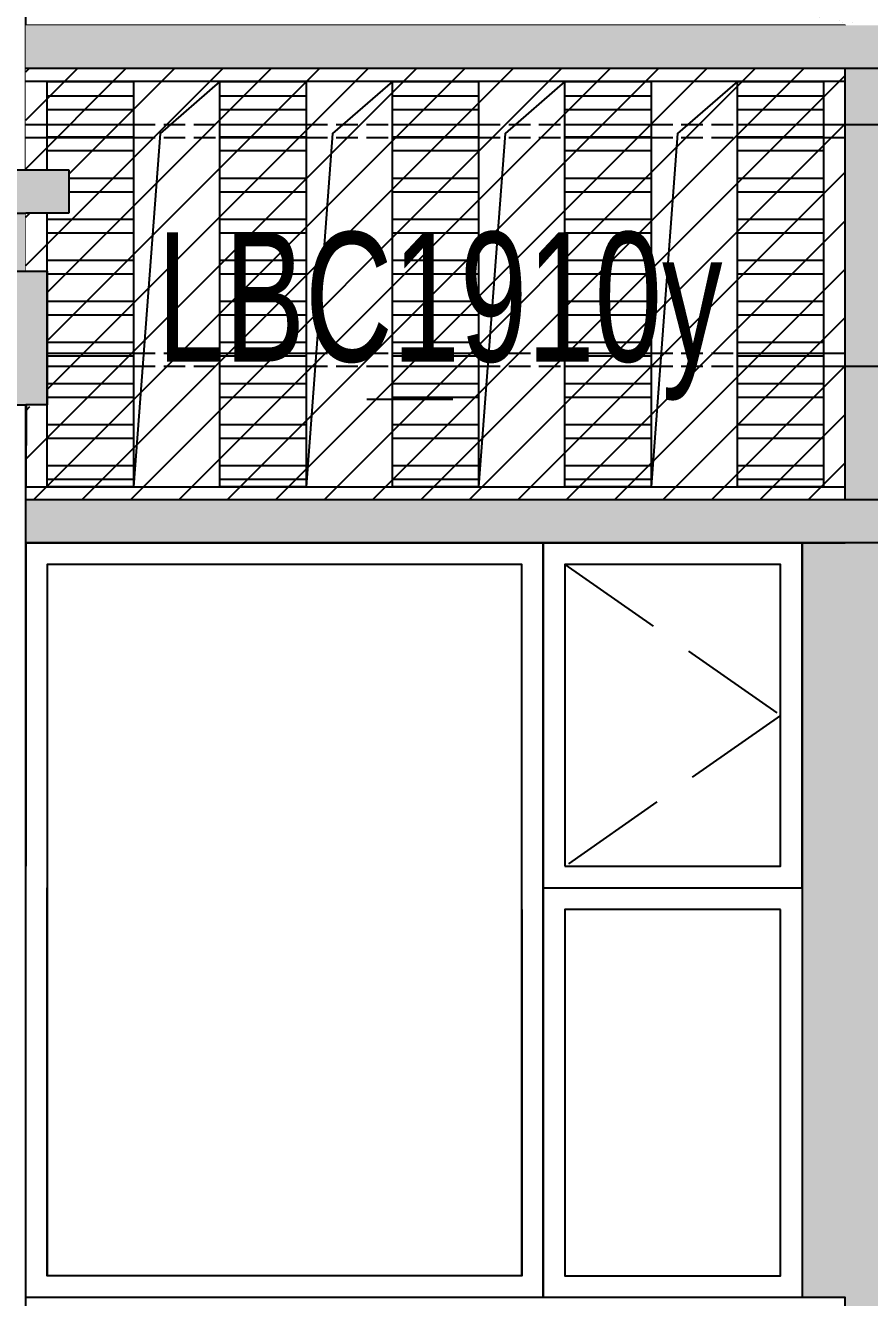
# Model space of a CAD drawing. Extents: x -12446 to 284554, y -295110 to 165007.
# Drawn here: x 69501 to 71458, y -252019 to -249069 of the extents above; entities that cross this region are included whole.
import ezdxf
from ezdxf.enums import TextEntityAlignment as Align

# ---------------------------------------------------------------- set-up
doc = ezdxf.new("R2010")
doc.units = 0
doc.header["$LTSCALE"] = 1000
for name, pattern in [('AX-14-E$0$AX-85-M02$0$DASH', [0.35, 0.25, -0.1]), ('AX-14-E$0$DASH', [0.35, 0.25, -0.1]), ('AX-14-E$0$DOTE', [2.42, 2, -0.2, 0.02, -0.2])]:
    doc.linetypes.add(name, pattern=pattern)
doc.layers.get('0').update_dxf_attribs({"linetype": 'CONTINUOUS'})
doc.layers.get('Defpoints').update_dxf_attribs({"linetype": 'CONTINUOUS'})
for name, color, linetype in [('A-Anno-Note', 241, 'CONTINUOUS'), ('AX-14-comp-tc$0$AX-T-LMCZ-Z$1$AX-13-E01-E03$0$家具与填充', 251, 'CONTINUOUS'), ('AX-14-E$0$A-Detl-Fine', 152, 'CONTINUOUS'), ('AX-14-E$0$A-Detl-Medm', 40, 'CONTINUOUS'), ('AX-14-E$0$A-Detl-Patt', 8, 'CONTINUOUS'), ('AX-14-E$0$A-Detl-Thin', 131, 'CONTINUOUS'), ('AX-14-E$0$A-Wind-Iden', 11, 'CONTINUOUS')]:
    doc.layers.add(name, color=color, linetype=linetype)
doc.layers.add('AX-14-E$0$A-Grid', color=222, linetype='AX-14-E$0$DOTE', plot=False)
doc.styles.add('AX-14-E$0$_TCH_DIM', font='JZFZ_ENA', dxfattribs={"width": 0.7, "bigfont": 'JZFZ_CNB'})
pattern_1 = [(37.5, (-86013.83, -414895.72), (-1.920038, 58.729588), [0, -46.3296, 0, -51.816, 0, -49.53]), (7.5, (-86013.83, -414895.72), (53.942794, 86.019012), [0, -24.9936, 0, -41.7576, 0, -16.002]), (327.5, (-86051.32, -414895.72), (94.919084, 0.172462), [0, -15.24, 0, -54.864, 0, -71.628]), (317.5, (-86051.32, -414895.72), (91.626774, 26.75152), [0, -7.62, 0, -35.9664, 0, -41.148])]
pattern_2 = [(37.5, (-86013.83, -414895.72), (-1.920038, 58.729588), [0, -46.3296, 0, -51.816, 0, -49.53]), (7.5, (-86013.83, -414895.72), (53.942794, 86.019012), [0, -24.9936, 0, -41.7576, 0, -16.002]), (327.5, (-86051.32, -414895.72), (94.919084, 0.172462), [0, -15.24, 0, -54.864, 0, -71.628]), (317.5, (-86051.32, -414895.72), (91.626774, 26.75152), [0, -7.62, 0, -35.9664, 0, -41.148])]
pattern_3 = [(180, (11900, 100), (-7e-15, -95.25), []), (180, (11868.25, 131.75), (-7e-15, -95.25), [])]

# ---------------------------------------------------------------- blocks, each defined once
blk = doc.blocks.new('AX-14-E$0$A$C1980769A')
at = {"layer": 'AX-14-E$0$A-Detl-Patt'}
h = blk.add_hatch(dxfattribs=at)
h.set_pattern_fill('STEEL', color=256, scale=50, angle=135)
h.set_pattern_definition([(180, (-2388.15, -342499.556), (-7e-15, -79.375), []), (180, (-2416.21, -342527.62), (-7e-15, -79.375), [])])
h.paths.add_polyline_path([(12950, 1050), (12175, 1050), (12175, 150), (12950, 150)])
h.paths.add_polyline_path([(11250, 865), (11300, 865), (11300, 765), (11250, 765), (11250, 150), (12125, 150), (12125, 1050), (11250, 1050)])
at = {"layer": 'AX-14-E$0$A-Detl-Fine'}
for points in [[(11250, 865), (11250, 1050), (13000, 1050), (13000, 150), (11250, 150), (11250, 690)], [(11250, 690), (11250, 765)]]:
    blk.add_lwpolyline(points, dxfattribs=at)
blk.add_lwpolyline([(12125, 1050), (12175, 1050), (12175, 150), (12125, 150)], close=True, dxfattribs=at)
at = {"layer": 'AX-14-E$0$A-Detl-Thin'}
for p, q in [((13050, 1100), (13050, 100)), ((7300, 765), (11200, 765)), ((7300, 630), (11200, 630)), ((7250, 320), (11250, 320)), ((11200, 0), (11200, 320)), ((11200, 100), (13050, 100)), ((13050, 0), (11200, 0))]:
    blk.add_line(p, q, dxfattribs=at)
for points in [[(11200, 1100), (13100, 1100), (13100, 1200), (11200, 1200)], [(11200, 0), (13100, 0), (13100, 100), (11200, 100)]]:
    blk.add_lwpolyline(points, dxfattribs=at)
blk.add_wipeout([(7379.8, 915), (11200, 915), (11200, 865), (7379.8, 865)]).dxf.layer = 'AX-14-E$0$A-Detl-Thin'
for p, q in [((11200, 865), (11200, 3270)), ((7379.8, 865), (11200, 865))]:
    blk.add_line(p, q, dxfattribs=at)
blk.add_lwpolyline([(11120.2, 915), (11120.2, 865), (11300, 865), (11300, 765), (11200, 765), (11200, 630), (11250, 630), (11250, 320)], dxfattribs=at)
blk = doc.blocks.new('AX-14-E$0$ahaeryewhraegew')
at = {"layer": 'AX-14-E$0$A-Detl-Fine'}
for points in [[(156511.3, 102837.6), (156511.3, 104487.6), (155411.3, 104487.6), (155411.3, 102837.6)], [(156511.3, 103687.6), (156511.3, 102837.6), (155411.3, 102837.6), (155411.3, 103737.6)]]:
    blk.add_lwpolyline(points, dxfattribs=at)
for points in [[(156611.3, 103787.6), (157111.3, 103787.6), (157111.3, 104487.6), (156611.3, 104487.6)], [(157111.3, 103687.6), (156611.3, 103687.6), (156611.3, 102837.6), (157111.3, 102837.6)]]:
    blk.add_lwpolyline(points, close=True, dxfattribs=at)
at = {"layer": 'AX-14-E$0$A-Detl-Patt', "linetype": 'AX-14-E$0$AX-85-M02$0$DASH'}
blk.add_lwpolyline([(156611.3, 104487.6), (157111.3, 104137.6), (156611.3, 103787.6)], dxfattribs=at)
at = {"layer": 'AX-14-E$0$A-Detl-Thin'}
for p, q in [((155361.3, 102452.6), (155361.3, 104857.6)), ((157161.3, 104537.6), (157161.3, 102787.6))]:
    blk.add_line(p, q, dxfattribs=at)
for points in [[(155961.3, 104537.6), (155361.3, 104537.6), (155361.3, 103787.6)], [(156561.3, 103737.6), (156561.3, 104537.6), (155961.3, 104537.6)], [(155361.3, 102937.6), (155361.3, 103787.6)], [(156561.3, 103737.6), (157161.3, 103737.6), (157161.3, 102787.6), (155361.3, 102787.6), (155361.3, 103787.6)], [(156561.3, 103737.6), (157161.3, 103737.6)], [(155361.3, 102687.6), (157261.3, 102687.6), (157261.3, 102787.6), (155361.3, 102787.6)]]:
    blk.add_lwpolyline(points, dxfattribs=at)
for points in [[(156561.3, 103737.6), (157161.3, 103737.6), (157161.3, 104537.6), (156561.3, 104537.6)], [(156561.3, 103737.6), (156561.3, 102787.6)]]:
    blk.add_lwpolyline(points, close=True, dxfattribs=at)
blk = doc.blocks.new('AX-14-comp-tc')
at = {"layer": 'AX-14-comp-tc$0$AX-T-LMCZ-Z$1$AX-13-E01-E03$0$家具与填充'}
h = blk.add_hatch(dxfattribs=at)
h.set_pattern_fill('AR-SAND', color=256, scale=24)
h.set_pattern_definition(pattern_1)
h.paths.add_polyline_path([(71187.5, -253741.9), (71187.5, -255491.9), (72497.5, -255491.9), (72497.5, -253741.9)])
h = blk.add_hatch(dxfattribs=at)
h.set_pattern_fill('AR-SAND', color=256, scale=24)
h.set_pattern_definition(pattern_2)
h.paths.add_polyline_path([(57797.5, -255491.9), (57797.5, -255591.9), (57847.5, -255591.9), (57847.5, -255691.9), (57897.5, -255691.9), (58047.5, -256321.9), (58097.5, -256321.9), (58097.5, -256591.9), (58047.5, -256591.9), (58047.5, -256691.9), (61547.5, -256691.9), (61547.5, -256371.9), (69397.5, -256371.3), (69397.5, -256061.9), (69347.5, -256061.9), (69347.5, -255926.9), (69447.5, -255926.9), (69447.5, -255826.9), (69267.6, -255826.9), (69267.6, -255776.9), (65447.5, -255776.9), (65447.5, -255491.9)])
h.paths.add_polyline_path([(58697.5, -255691.9), (61197.5, -255691.9), (61197.5, -256591.9), (58697.5, -256591.9)], flags=16)
h = blk.add_hatch(dxfattribs=at)
h.set_pattern_fill('AR-SAND', color=256, scale=24)
h.set_pattern_definition(pattern_1)
h.paths.add_polyline_path([(69347.5, -255491.9), (71247.5, -255491.9), (71247.5, -255591.9), (69347.5, -255591.9)])
h.paths.add_polyline_path([(69347.5, -256591.9), (71247.5, -256591.9), (71247.5, -256691.9), (69347.5, -256691.9)])
h.paths.add_polyline_path([(79047.5, -255491.9), (80947.5, -255491.9), (80947.5, -255591.9), (79047.5, -255591.9)])
h.paths.add_polyline_path([(79047.5, -256591.9), (80947.5, -256591.9), (80947.5, -256691.9), (79047.5, -256691.9)])
h = blk.add_hatch(dxfattribs=at)
h.set_pattern_fill('AR-SAND', color=256, scale=24)
h.set_pattern_definition(pattern_2)
h.paths.add_polyline_path([(71247.5, -255491.9), (79047.5, -255491.9), (79047.5, -256691.9), (71247.5, -256691.9)])
h.paths.add_polyline_path([(72447.5, -255591.9), (74552.2, -255591.9), (74552.2, -256591.9), (72447.5, -256591.9)], flags=16)
h.paths.add_polyline_path([(75746.3, -255591.9), (77841.6, -255591.9), (77843.9, -256591.9), (75748.6, -256591.9)], flags=16)
h = blk.add_hatch(dxfattribs=at)
h.set_pattern_fill('AR-SAND', color=256, scale=24)
h.set_pattern_definition([(37.5, (-152.837, -6422.47), (-1.9200376, 58.7295885), [0, -46.3296, 0, -51.816, 0, -49.53]), (7.5, (-152.84, -6422.47), (53.942794, 86.019012), [0, -24.9936, 0, -41.7576, 0, -16.002]), (327.5, (-190.33, -6422.47), (94.919084, 0.172462), [0, -15.24, 0, -54.864, 0, -71.628]), (317.5, (-190.33, -6422.47), (91.626774, 26.75152), [0, -7.62, 0, -35.9664, 0, -41.148])])
h.paths.add_polyline_path([(71823.1, -268241.9), (71147.5, -268241.9), (71147.5, -265541.9), (71248.8, -265541.9), (71248.8, -265441.9), (71198.8, -265441.9), (71198.8, -264441.9), (71248.8, -264441.9), (71248.8, -264341.9), (71148.8, -264341.9), (71148.8, -262591.9), (71248.8, -262591.9), (71248.8, -262491.9), (71198.8, -262491.9), (71198.8, -261491.9), (71248.8, -261491.9), (71248.8, -261391.9), (71148.8, -261391.9), (71148.8, -259641.9), (71248.8, -259641.9), (71248.8, -259541.9), (71198.8, -259541.9), (71198.8, -258541.9), (71248.8, -258541.9), (71248.8, -258441.9), (71148.8, -258441.9), (71148.8, -256691.9), (71823.1, -256691.9), (72498.8, -256691.9), (72498.8, -258441.9), (72348.4, -258441.9), (72348.8, -258541.9), (72398.8, -258541.9), (72398.8, -259541.9), (72348.8, -259541.9), (72348.8, -259641.9), (72498.8, -259641.9), (72498.8, -261391.9), (72348.8, -261391.9), (72348.8, -261491.9), (72398.8, -261491.9), (72398.8, -262491.9), (72348.8, -262491.9), (72348.8, -262591.9), (72498.8, -262591.9), (72498.8, -264341.9), (72348.8, -264341.9), (72348.8, -264441.9), (72398.8, -264441.9), (72398.8, -265441.9), (72348.8, -265441.9), (72348.8, -265541.9), (72498.8, -265541.9), (72498.8, -268241.9)])
blk = doc.blocks.new('AX-14-E$0$JB-WIDR-TAG')
at = {"layer": 'Defpoints'}
blk.add_line((-1.694, -2.375), (0.306, -2.375), dxfattribs=at)
at = {"style": 'AX-14-E$0$_TCH_DIM', "width": 0.7}
blk.add_attdef('WD_TAG', text='', height=3, dxfattribs=at).set_placement((0, 0), align=Align.MIDDLE_CENTER)
blk = doc.blocks.new('AX-14-E$0$wegwgewhrejsr')
at = {"layer": 'AX-14-E$0$A-Wind-Iden', "xscale": 100, "yscale": 100, "zscale": 100, "rotation": 3.415094585006376e-08}
blk.add_blockref('AX-14-E$0$JB-WIDR-TAG', (156321.2, 158774.5), dxfattribs=at).add_auto_attribs({'WD_TAG': 'LBC1910y'})
blk = doc.blocks.new('AX-14-E$0$A$C47624217')
blk.add_wipeout([(11900, 320.3), (11900, 0), (23500, 0), (23500, 320), (23450, 320), (23450, 630), (23500, 630), (23500, 765), (23400, 765), (23400, 865), (23500, 865), (23500, 1200), (11900, 1200), (11900, 865), (12000, 865), (12000, 765), (11900, 765), (11900, 630), (11950, 630), (11950, 320)]).dxf.layer = 'AX-14-E$0$A-Detl-Medm'
at = {"layer": 'AX-14-E$0$A-Detl-Patt'}
h = blk.add_hatch(dxfattribs=at)
h.set_pattern_fill('ANSI31', color=256, scale=50)
h.set_pattern_definition([(45, (-130273.08, -158103.84), (-56.1266, 56.1266), [])])
h.paths.add_polyline_path([(13800, 1100), (11900, 1100), (11900, 865), (12000, 865), (12000, 765), (11900, 765), (11900, 630), (11950, 630), (11948.6, 320), (11900, 315), (11900, 100), (13800, 100)])
h = blk.add_hatch(dxfattribs=at)
h.set_pattern_fill('ANSI32', color=256, scale=20, angle=135)
h.set_pattern_definition(pattern_3)
h.paths.add_polyline_path([(12150, 1070), (11950, 1070), (11950, 865), (12000, 865), (12000, 765), (11950, 765), (11950, 130), (12150, 130)])
h = blk.add_hatch(dxfattribs=at)
h.set_pattern_fill('ANSI32', color=256, scale=20, angle=135)
h.set_pattern_definition(pattern_3)
h.paths.add_polyline_path([(12350, 1070), (12550, 1070), (12550, 130), (12350, 130)])
h = blk.add_hatch(dxfattribs=at)
h.set_pattern_fill('ANSI32', color=256, scale=20, angle=135)
h.set_pattern_definition(pattern_3)
h.paths.add_polyline_path([(12750, 1070), (12950, 1070), (12950, 130), (12750, 130)])
h = blk.add_hatch(dxfattribs=at)
h.set_pattern_fill('ANSI32', color=256, scale=20, angle=135)
h.set_pattern_definition(pattern_3)
h.paths.add_polyline_path([(13150, 1070), (13350, 1070), (13350, 130), (13150, 130)])
h = blk.add_hatch(dxfattribs=at)
h.set_pattern_fill('ANSI32', color=256, scale=20, angle=135)
h.set_pattern_definition(pattern_3)
h.paths.add_polyline_path([(13550, 1070), (13750, 1070), (13750, 130), (13550, 130)])
at = {"layer": 'AX-14-E$0$A-Detl-Fine'}
for points in [[(11950, 865), (11950, 1070), (12150, 1070), (12150, 130), (11950, 130), (11950, 765)], [(12350, 1070), (12211.5, 949.5), (12150, 130)], [(12750, 1070), (12611.5, 949.5), (12550, 130)], [(13150, 1070), (13011.5, 949.5), (12950, 130)], [(13550, 1070), (13411.5, 949.5), (13350, 130)]]:
    blk.add_lwpolyline(points, dxfattribs=at)
for points in [[(12350, 1070), (12550, 1070), (12550, 130), (12350, 130)], [(12750, 1070), (12950, 1070), (12950, 130), (12750, 130)], [(13150, 1070), (13350, 1070), (13350, 130), (13150, 130)], [(13550, 1070), (13750, 1070), (13750, 130), (13550, 130)]]:
    blk.add_lwpolyline(points, close=True, dxfattribs=at)
at = {"layer": 'AX-14-E$0$A-Detl-Medm'}
for p, q in [((23150, 1100), (11900, 1100)), ((13800, 100), (13800, 1100)), ((13800, 970), (15000, 970)), ((11820.2, 865), (12000, 865)), ((12000, 865), (12000, 765)), ((12000, 765), (11900, 765)), ((11900, 630), (11950, 630)), ((11950, 630), (11950, 320.3)), ((13800, 409.8), (15000, 409.8)), ((11900, 0), (11900, 320.3)), ((11950, 320.3), (11900, 320.3)), ((23500, 100), (11900, 100)), ((23150, 0), (11900, 0))]:
    blk.add_line(p, q, dxfattribs=at)
at = {"layer": 'AX-14-E$0$A-Detl-Patt', "ltscale": 0.2}
for p, q in [((13800, 1070), (11900, 1070)), ((13800, 130), (13800, 1070)), ((11950, 970), (12150, 970)), ((12350, 970), (12550, 970)), ((12750, 970), (12950, 970)), ((13150, 970), (13350, 970)), ((13550, 970), (13750, 970)), ((11950, 940), (12150, 940)), ((12350, 940), (12550, 940)), ((12750, 940), (12950, 940)), ((13150, 940), (13350, 940)), ((13550, 940), (13750, 940)), ((11950, 440), (12150, 440)), ((12350, 440), (12550, 440)), ((12750, 440), (12950, 440)), ((13150, 440), (13350, 440)), ((13550, 440), (13750, 440)), ((11950, 410), (12150, 410)), ((12350, 410), (12550, 410)), ((12750, 410), (12950, 410)), ((13150, 410), (13350, 410)), ((13550, 410), (13750, 410)), ((11900, 130), (13800, 130))]:
    blk.add_line(p, q, dxfattribs=at)
at = {"layer": 'AX-14-E$0$A-Detl-Patt', "linetype": 'AX-14-E$0$DASH', "ltscale": 0.2}
for p, q in [((11900, 970), (11950, 970)), ((12150, 970), (12350, 970)), ((12550, 970), (12750, 970)), ((12950, 970), (13150, 970)), ((13350, 970), (13550, 970)), ((13750, 970), (13800, 970)), ((11900, 940), (11950, 940)), ((12150, 940), (12350, 940)), ((12550, 940), (12750, 940)), ((12950, 940), (13150, 940)), ((13350, 940), (13550, 940)), ((13750, 940), (13800, 940)), ((12150, 440), (12350, 440)), ((12550, 440), (12750, 440)), ((12950, 440), (13150, 440)), ((13350, 440), (13550, 440)), ((13750, 440), (13800, 440)), ((12150, 410), (12350, 410)), ((12550, 410), (12750, 410)), ((12950, 410), (13150, 410)), ((13350, 410), (13550, 410)), ((13750, 410), (13800, 410))]:
    blk.add_line(p, q, dxfattribs=at)
at = {"layer": 'AX-14-E$0$A-Detl-Thin'}
for p, q in [((13800, 1000), (13800, 1070)), ((11901, 320.3), (11900, 130))]:
    blk.add_line(p, q, dxfattribs=at)
blk = doc.blocks.new('AX-14-E')
at = {"layer": 'AX-14-E$0$A-Detl-Thin'}
blk.add_blockref('AX-14-E$0$A$C1980769A', (58301.6, -250269.4), dxfattribs=at)
blk.add_blockref('AX-14-E$0$ahaeryewhraegew', (-85859.7, -354807), dxfattribs=at)
at = {"layer": 'AX-14-E$0$A-Grid'}
blk.add_line((55473.5, -249504.4), (94520.7, -249504.4), dxfattribs=at)
at = {"layer": 'AX-14-E$0$A-Detl-Thin'}
blk.add_blockref('AX-14-E$0$A$C47624217', (57601.6, -250269.4), dxfattribs=at)
for name, p in [('AX-14-comp-tc', (152.8, 6422.5)), ('AX-14-E$0$wegwgewhrejsr', (-85859.7, -408473.3))]:
    blk.add_blockref(name, p, dxfattribs=at)

msp = doc.modelspace()

# ---------------------------------------------------------------- block references
at = {"layer": 'A-Anno-Note'}
msp.add_blockref('AX-14-E', (0, 0), dxfattribs=at)

doc.saveas('drawing.dxf')
